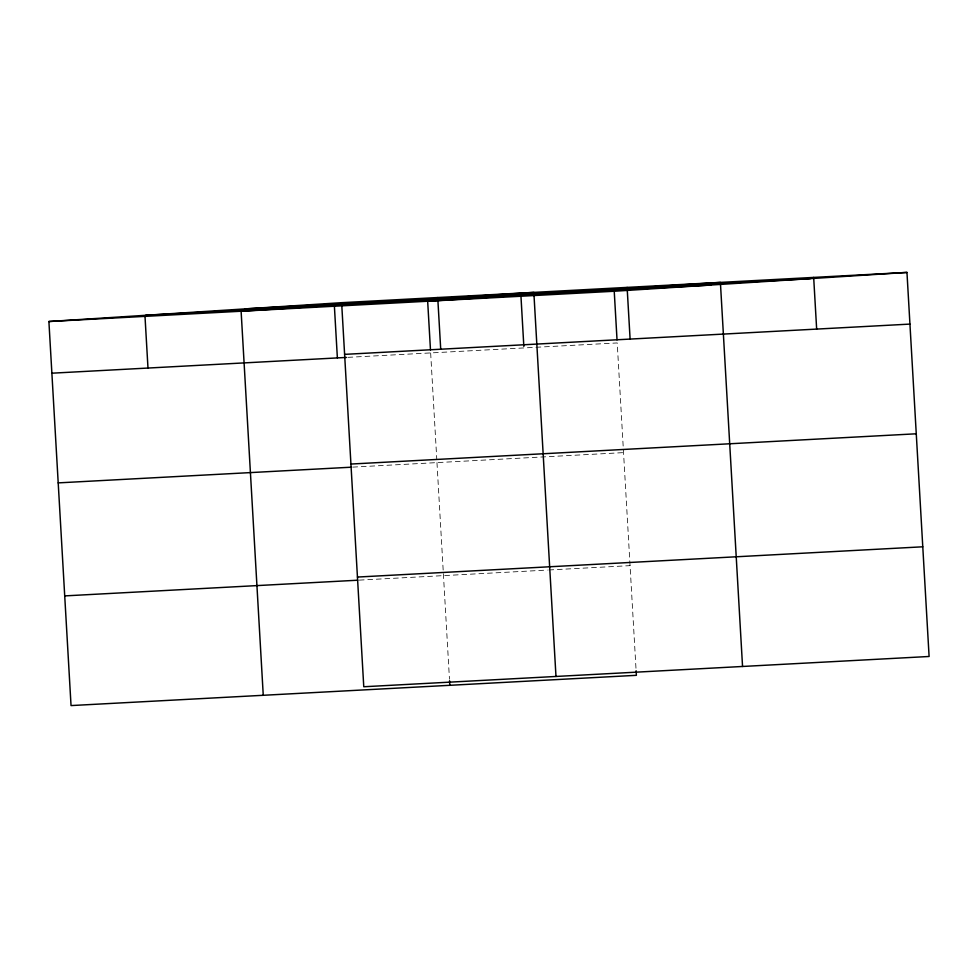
<?xml version="1.0" encoding="UTF-8"?>
<svg xmlns="http://www.w3.org/2000/svg" width="978" height="978" viewBox="0 0 978 978"><rect width="100%" height="100%" fill="white"/><g stroke="black" fill="none" stroke-linecap="round" stroke-linejoin="round"><path stroke-width="0.73" stroke-dasharray="4.89 3.67" d="M347.899 357.349L617.216 342.936L636.03 669.221M352.728 467.117L623.536 452.618M359.244 580.125L547.301 570.064M548.805 569.978L630.052 565.639M430.65 352.924L436.799 459.562M436.97 462.606L449.464 679.209"/><path stroke-width="1.47" d="M636.116 670.749L636.372 675.321L71.039 705.578L48.9 321.517L341.628 302.679L906.961 272.422L929.1 656.482L363.767 686.752L341.628 302.679M48.9 321.517L614.233 291.248L906.961 272.422M245.026 308.889L810.359 278.632M145.502 315.295L710.835 285.038M344.598 354.366L909.931 324.097M51.883 373.193L346.395 357.435M350.931 464.049L916.264 433.792M58.203 482.887L351.224 467.203M357.447 577.057L922.78 546.8M64.719 595.895L357.74 580.211M813.672 277.41L816.654 329.097M742.546 666.47L720.395 282.41L427.667 301.236L430.479 349.879M627.118 287.398L630.101 339.085M614.233 291.248L617.032 339.892M555.981 676.458L533.841 292.385L241.114 311.224L263.253 695.297M520.956 296.248L523.841 346.408M437.728 297.532L440.711 349.219M449.55 680.737L449.819 685.309M334.39 306.236L337.373 357.911M145.001 316.371L147.984 368.046"/></g></svg>
